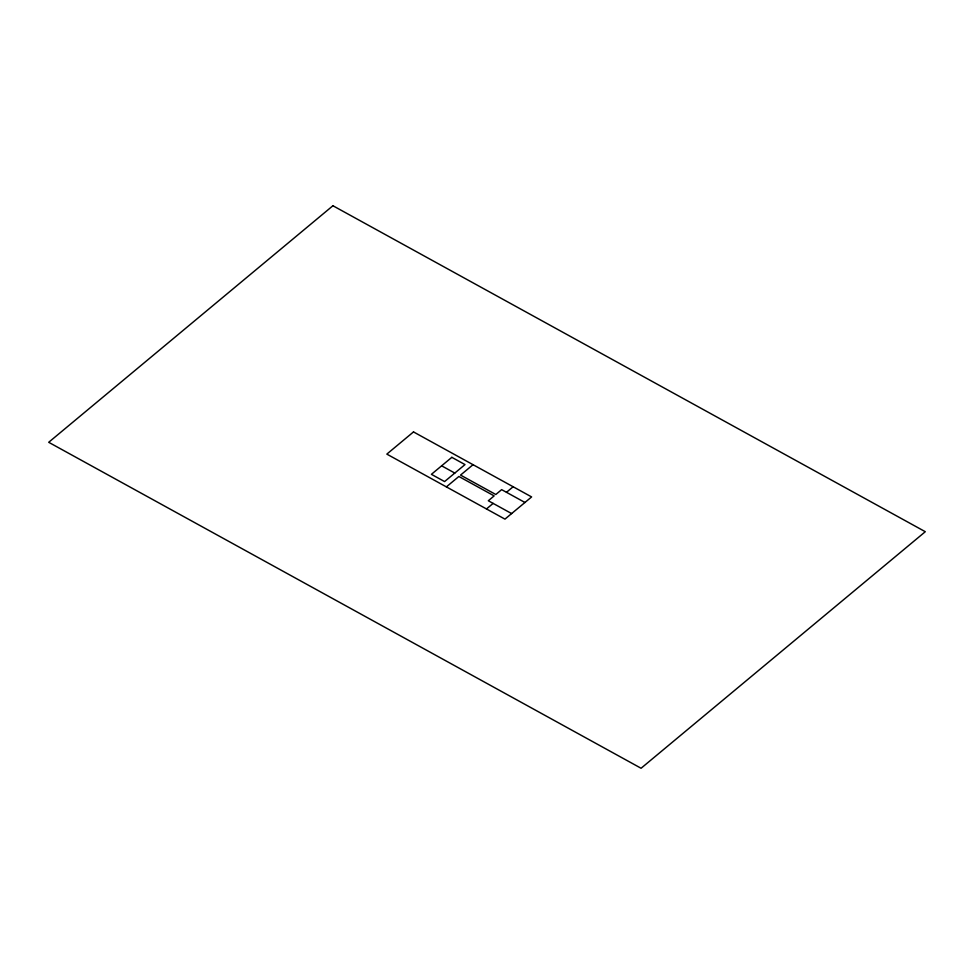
<?xml version="1.0" encoding="UTF-8"?>
<svg xmlns="http://www.w3.org/2000/svg" width="974" height="974" viewBox="0 0 974 974"><rect width="100%" height="100%" fill="white"/><g stroke="black" fill="none" stroke-linecap="round" stroke-linejoin="round"><path stroke-width="1.46" d="M446.384 486.878L458.876 476.481L494.147 495.888L488.315 500.746L511.618 513.566M473.047 464.695L460.544 475.093L495.815 494.5L501.647 489.642L524.949 502.474M486.476 508.939L493.148 503.4M506.48 492.296L513.14 486.757M441.624 465.816L454.797 473.072M332.925 205.745L48.7 442.293L641.075 768.255L925.3 531.707L332.925 205.745M413.5 431.92L386.836 454.115L504.958 519.118L531.621 496.923L413.5 431.92M451.826 457.33L431.409 474.326L444.582 481.57L465 464.586L451.826 457.33"/></g></svg>
